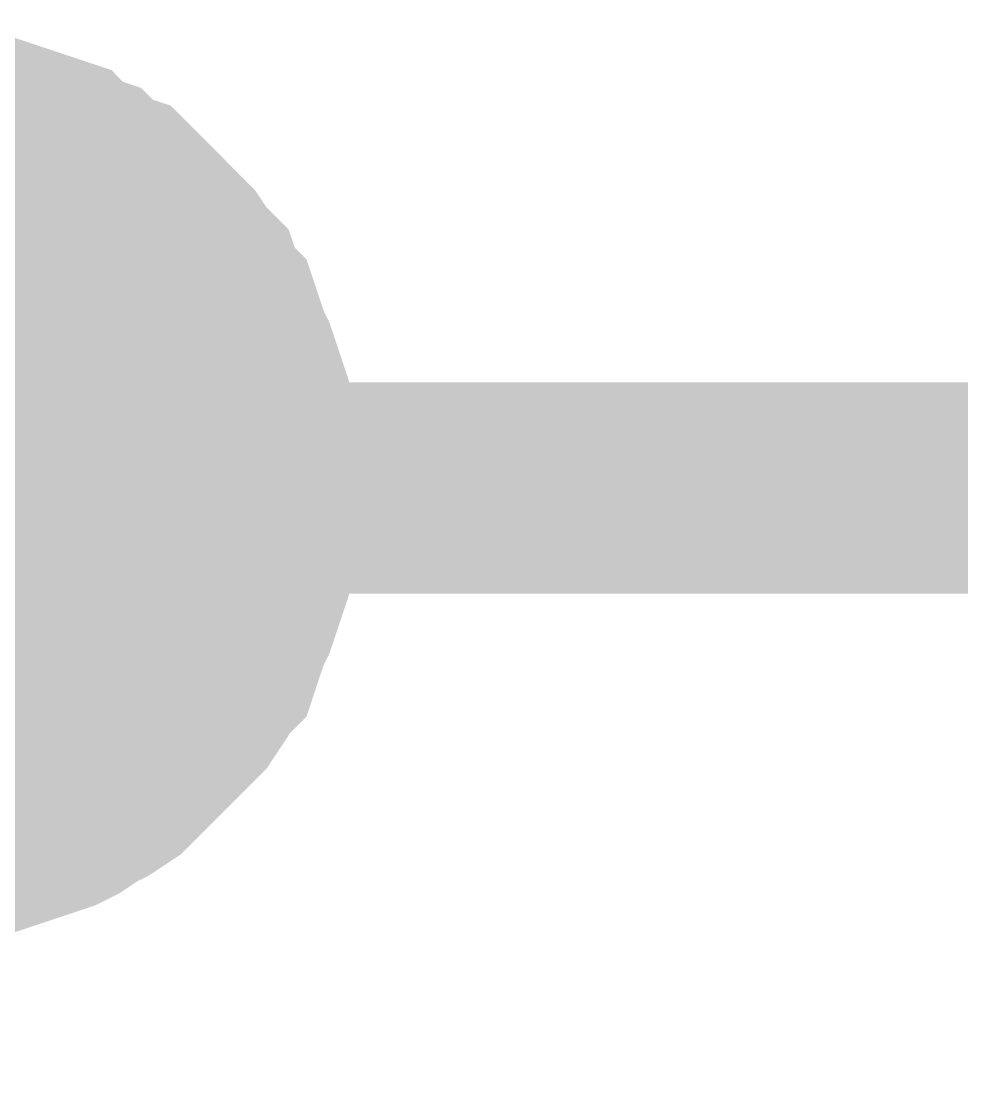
# Model space of a CAD drawing. Header units: inches. Extents: x 0 to 431, y 0 to 297.
# Drawn here: x 40.28 to 41.615, y 163.494 to 165.002 of the extents above; entities that cross this region are included whole.
import ezdxf

# ---------------------------------------------------------------- set-up
doc = ezdxf.new("R2010")
doc.units = ezdxf.units.IN
doc.layers.add('Sheet', color=255, linetype='Continuous')

msp = doc.modelspace()

# ---------------------------------------------------------------- linework, layer by layer
at = {"layer": 'Sheet'}
for points in [[(40.1251, 164.8519, 0.2997, 0.2997, 0), (40.1503, 164.8519, 0.2997, 0.2997, 0), (40.1755, 164.8435, 0.2997, 0.2997, 0), (40.2007, 164.8435, 0.2997, 0.2997, 0), (40.2259, 164.8351, 0.2997, 0.2997, 0), (40.2511, 164.8267, 0.2997, 0.2997, 0), (40.2763, 164.8183, 0.2997, 0.2997, 0), (40.3015, 164.8099, 0.2997, 0.2997, 0), (40.3267, 164.8015, 0.2997, 0.2997, 0), (40.3435, 164.7847, 0.2997, 0.2997, 0), (40.3687, 164.7763, 0.2997, 0.2997, 0), (40.3855, 164.7595, 0.2997, 0.2997, 0), (40.4108, 164.7511, 0.2997, 0.2997, 0), (40.4276, 164.7343, 0.2997, 0.2997, 0), (40.4444, 164.7175, 0.2997, 0.2997, 0), (40.4612, 164.7007, 0.2997, 0.2997, 0), (40.478, 164.6839, 0.2997, 0.2997, 0), (40.4948, 164.6671, 0.2997, 0.2997, 0), (40.5116, 164.6419, 0.2997, 0.2997, 0), (40.5284, 164.6251, 0.2997, 0.2997, 0), (40.5368, 164.5999, 0.2997, 0.2997, 0), (40.5536, 164.5831, 0.2997, 0.2997, 0), (40.562, 164.5579, 0.2997, 0.2997, 0), (40.5704, 164.5327, 0.2997, 0.2997, 0), (40.5788, 164.5159, 0.2997, 0.2997, 0), (40.5872, 164.4906, 0.2997, 0.2997, 0), (40.5956, 164.4654, 0.2997, 0.2997, 0), (40.604, 164.4402, 0.2997, 0.2997, 0), (40.604, 164.415, 0.2997, 0.2997, 0), (40.6124, 164.3898, 0.2997, 0.2997, 0), (40.6124, 164.3646, 0.2997, 0.2997, 0), (40.6124, 164.3394, 0.2997, 0.2997, 0)], [(40.1251, 164.8519, 0.2997, 0.2997, 0), (40.1503, 164.8519, 0.2997, 0.2997, 0), (40.1755, 164.8435, 0.2997, 0.2997, 0), (40.2007, 164.8435, 0.2997, 0.2997, 0), (40.2259, 164.8351, 0.2997, 0.2997, 0), (40.2511, 164.8267, 0.2997, 0.2997, 0), (40.2763, 164.8183, 0.2997, 0.2997, 0), (40.3015, 164.8099, 0.2997, 0.2997, 0), (40.3267, 164.8015, 0.2997, 0.2997, 0), (40.3435, 164.7847, 0.2997, 0.2997, 0), (40.3687, 164.7763, 0.2997, 0.2997, 0), (40.3855, 164.7595, 0.2997, 0.2997, 0), (40.4108, 164.7511, 0.2997, 0.2997, 0), (40.4276, 164.7343, 0.2997, 0.2997, 0), (40.4444, 164.7175, 0.2997, 0.2997, 0), (40.4612, 164.7007, 0.2997, 0.2997, 0), (40.478, 164.6839, 0.2997, 0.2997, 0), (40.4948, 164.6671, 0.2997, 0.2997, 0), (40.5116, 164.6419, 0.2997, 0.2997, 0), (40.5284, 164.6251, 0.2997, 0.2997, 0), (40.5368, 164.5999, 0.2997, 0.2997, 0), (40.5536, 164.5831, 0.2997, 0.2997, 0), (40.562, 164.5579, 0.2997, 0.2997, 0), (40.5704, 164.5327, 0.2997, 0.2997, 0), (40.5788, 164.5159, 0.2997, 0.2997, 0), (40.5872, 164.4906, 0.2997, 0.2997, 0), (40.5956, 164.4654, 0.2997, 0.2997, 0), (40.604, 164.4402, 0.2997, 0.2997, 0), (40.604, 164.415, 0.2997, 0.2997, 0), (40.6124, 164.3898, 0.2997, 0.2997, 0), (40.6124, 164.3646, 0.2997, 0.2997, 0), (40.6124, 164.3394, 0.2997, 0.2997, 0)], [(40.1251, 164.8519, 0.2997, 0.2997, 0), (40.1503, 164.8519, 0.2997, 0.2997, 0), (40.1755, 164.8435, 0.2997, 0.2997, 0), (40.2007, 164.8435, 0.2997, 0.2997, 0), (40.2259, 164.8351, 0.2997, 0.2997, 0), (40.2511, 164.8267, 0.2997, 0.2997, 0), (40.2763, 164.8183, 0.2997, 0.2997, 0), (40.3015, 164.8099, 0.2997, 0.2997, 0), (40.3267, 164.8015, 0.2997, 0.2997, 0), (40.3435, 164.7847, 0.2997, 0.2997, 0), (40.3687, 164.7763, 0.2997, 0.2997, 0), (40.3855, 164.7595, 0.2997, 0.2997, 0), (40.4108, 164.7511, 0.2997, 0.2997, 0), (40.4276, 164.7343, 0.2997, 0.2997, 0), (40.4444, 164.7175, 0.2997, 0.2997, 0), (40.4612, 164.7007, 0.2997, 0.2997, 0), (40.478, 164.6839, 0.2997, 0.2997, 0), (40.4948, 164.6671, 0.2997, 0.2997, 0), (40.5116, 164.6419, 0.2997, 0.2997, 0), (40.5284, 164.6251, 0.2997, 0.2997, 0), (40.5368, 164.5999, 0.2997, 0.2997, 0), (40.5536, 164.5831, 0.2997, 0.2997, 0), (40.562, 164.5579, 0.2997, 0.2997, 0), (40.5704, 164.5327, 0.2997, 0.2997, 0), (40.5788, 164.5159, 0.2997, 0.2997, 0), (40.5872, 164.4906, 0.2997, 0.2997, 0), (40.5956, 164.4654, 0.2997, 0.2997, 0), (40.604, 164.4402, 0.2997, 0.2997, 0), (40.604, 164.415, 0.2997, 0.2997, 0), (40.6124, 164.3898, 0.2997, 0.2997, 0), (40.6124, 164.3646, 0.2997, 0.2997, 0), (40.6124, 164.3394, 0.2997, 0.2997, 0)], [(40.1251, 164.8519, 0.2997, 0.2997, 0), (40.1503, 164.8519, 0.2997, 0.2997, 0), (40.1755, 164.8435, 0.2997, 0.2997, 0), (40.2007, 164.8435, 0.2997, 0.2997, 0), (40.2259, 164.8351, 0.2997, 0.2997, 0), (40.2511, 164.8267, 0.2997, 0.2997, 0), (40.2763, 164.8183, 0.2997, 0.2997, 0), (40.3015, 164.8099, 0.2997, 0.2997, 0), (40.3267, 164.8015, 0.2997, 0.2997, 0), (40.3435, 164.7847, 0.2997, 0.2997, 0), (40.3687, 164.7763, 0.2997, 0.2997, 0), (40.3855, 164.7595, 0.2997, 0.2997, 0), (40.4108, 164.7511, 0.2997, 0.2997, 0), (40.4276, 164.7343, 0.2997, 0.2997, 0), (40.4444, 164.7175, 0.2997, 0.2997, 0), (40.4612, 164.7007, 0.2997, 0.2997, 0), (40.478, 164.6839, 0.2997, 0.2997, 0), (40.4948, 164.6671, 0.2997, 0.2997, 0), (40.5116, 164.6419, 0.2997, 0.2997, 0), (40.5284, 164.6251, 0.2997, 0.2997, 0), (40.5368, 164.5999, 0.2997, 0.2997, 0), (40.5536, 164.5831, 0.2997, 0.2997, 0), (40.562, 164.5579, 0.2997, 0.2997, 0), (40.5704, 164.5327, 0.2997, 0.2997, 0), (40.5788, 164.5159, 0.2997, 0.2997, 0), (40.5872, 164.4906, 0.2997, 0.2997, 0), (40.5956, 164.4654, 0.2997, 0.2997, 0), (40.604, 164.4402, 0.2997, 0.2997, 0), (40.604, 164.415, 0.2997, 0.2997, 0), (40.6124, 164.3898, 0.2997, 0.2997, 0), (40.6124, 164.3646, 0.2997, 0.2997, 0), (40.6124, 164.3394, 0.2997, 0.2997, 0)], [(40.2259, 164.8351, 0.0991, 0.0991, 0), (40.2511, 164.8267, 0.0991, 0.0991, 0), (40.2763, 164.8183, 0.0991, 0.0991, 0), (40.3015, 164.8099, 0.0991, 0.0991, 0), (40.3267, 164.8015, 0.0991, 0.0991, 0), (40.3435, 164.7847, 0.0991, 0.0991, 0), (40.3687, 164.7763, 0.0991, 0.0991, 0), (40.3855, 164.7595, 0.0991, 0.0991, 0), (40.4108, 164.7511, 0.0991, 0.0991, 0), (40.4276, 164.7343, 0.0991, 0.0991, 0), (40.4444, 164.7175, 0.0991, 0.0991, 0), (40.4612, 164.7007, 0.0991, 0.0991, 0), (40.478, 164.6839, 0.0991, 0.0991, 0), (40.4948, 164.6671, 0.0991, 0.0991, 0), (40.5116, 164.6419, 0.0991, 0.0991, 0), (40.5284, 164.6251, 0.0991, 0.0991, 0), (40.5368, 164.5999, 0.0991, 0.0991, 0), (40.5536, 164.5831, 0.0991, 0.0991, 0), (40.562, 164.5579, 0.0991, 0.0991, 0), (40.5704, 164.5327, 0.0991, 0.0991, 0), (40.5788, 164.5159, 0.0991, 0.0991, 0), (40.5872, 164.4906, 0.0991, 0.0991, 0), (40.5956, 164.4654, 0.0991, 0.0991, 0), (40.604, 164.4402, 0.0991, 0.0991, 0), (40.604, 164.415, 0.0991, 0.0991, 0), (40.6124, 164.3898, 0.0991, 0.0991, 0), (40.6124, 164.3646, 0.0991, 0.0991, 0), (40.6124, 164.3394, 0.0991, 0.0991, 0)], [(40.2259, 164.8351, 0.0991, 0.0991, 0), (40.2511, 164.8267, 0.0991, 0.0991, 0), (40.2763, 164.8183, 0.0991, 0.0991, 0), (40.3015, 164.8099, 0.0991, 0.0991, 0), (40.3267, 164.8015, 0.0991, 0.0991, 0), (40.3435, 164.7847, 0.0991, 0.0991, 0), (40.3687, 164.7763, 0.0991, 0.0991, 0), (40.3855, 164.7595, 0.0991, 0.0991, 0), (40.4108, 164.7511, 0.0991, 0.0991, 0), (40.4276, 164.7343, 0.0991, 0.0991, 0), (40.4444, 164.7175, 0.0991, 0.0991, 0), (40.4612, 164.7007, 0.0991, 0.0991, 0), (40.478, 164.6839, 0.0991, 0.0991, 0), (40.4948, 164.6671, 0.0991, 0.0991, 0), (40.5116, 164.6419, 0.0991, 0.0991, 0), (40.5284, 164.6251, 0.0991, 0.0991, 0), (40.5368, 164.5999, 0.0991, 0.0991, 0), (40.5536, 164.5831, 0.0991, 0.0991, 0), (40.562, 164.5579, 0.0991, 0.0991, 0), (40.5704, 164.5327, 0.0991, 0.0991, 0), (40.5788, 164.5159, 0.0991, 0.0991, 0), (40.5872, 164.4906, 0.0991, 0.0991, 0), (40.5956, 164.4654, 0.0991, 0.0991, 0), (40.604, 164.4402, 0.0991, 0.0991, 0), (40.604, 164.415, 0.0991, 0.0991, 0), (40.6124, 164.3898, 0.0991, 0.0991, 0), (40.6124, 164.3646, 0.0991, 0.0991, 0), (40.6124, 164.3394, 0.0991, 0.0991, 0)], [(40.2259, 164.8351, 0.0991, 0.0991, 0), (40.2511, 164.8267, 0.0991, 0.0991, 0), (40.2763, 164.8183, 0.0991, 0.0991, 0), (40.3015, 164.8099, 0.0991, 0.0991, 0), (40.3267, 164.8015, 0.0991, 0.0991, 0), (40.3435, 164.7847, 0.0991, 0.0991, 0), (40.3687, 164.7763, 0.0991, 0.0991, 0), (40.3855, 164.7595, 0.0991, 0.0991, 0), (40.4108, 164.7511, 0.0991, 0.0991, 0), (40.4276, 164.7343, 0.0991, 0.0991, 0), (40.4444, 164.7175, 0.0991, 0.0991, 0), (40.4612, 164.7007, 0.0991, 0.0991, 0), (40.478, 164.6839, 0.0991, 0.0991, 0), (40.4948, 164.6671, 0.0991, 0.0991, 0), (40.5116, 164.6419, 0.0991, 0.0991, 0), (40.5284, 164.6251, 0.0991, 0.0991, 0), (40.5368, 164.5999, 0.0991, 0.0991, 0), (40.5536, 164.5831, 0.0991, 0.0991, 0), (40.562, 164.5579, 0.0991, 0.0991, 0), (40.5704, 164.5327, 0.0991, 0.0991, 0), (40.5788, 164.5159, 0.0991, 0.0991, 0), (40.5872, 164.4906, 0.0991, 0.0991, 0), (40.5956, 164.4654, 0.0991, 0.0991, 0), (40.604, 164.4402, 0.0991, 0.0991, 0), (40.604, 164.415, 0.0991, 0.0991, 0), (40.6124, 164.3898, 0.0991, 0.0991, 0), (40.6124, 164.3646, 0.0991, 0.0991, 0), (40.6124, 164.3394, 0.0991, 0.0991, 0)], [(40.2259, 164.8351, 0.0991, 0.0991, 0), (40.2511, 164.8267, 0.0991, 0.0991, 0), (40.2763, 164.8183, 0.0991, 0.0991, 0), (40.3015, 164.8099, 0.0991, 0.0991, 0), (40.3267, 164.8015, 0.0991, 0.0991, 0), (40.3435, 164.7847, 0.0991, 0.0991, 0), (40.3687, 164.7763, 0.0991, 0.0991, 0), (40.3855, 164.7595, 0.0991, 0.0991, 0), (40.4108, 164.7511, 0.0991, 0.0991, 0), (40.4276, 164.7343, 0.0991, 0.0991, 0), (40.4444, 164.7175, 0.0991, 0.0991, 0), (40.4612, 164.7007, 0.0991, 0.0991, 0), (40.478, 164.6839, 0.0991, 0.0991, 0), (40.4948, 164.6671, 0.0991, 0.0991, 0), (40.5116, 164.6419, 0.0991, 0.0991, 0), (40.5284, 164.6251, 0.0991, 0.0991, 0), (40.5368, 164.5999, 0.0991, 0.0991, 0), (40.5536, 164.5831, 0.0991, 0.0991, 0), (40.562, 164.5579, 0.0991, 0.0991, 0), (40.5704, 164.5327, 0.0991, 0.0991, 0), (40.5788, 164.5159, 0.0991, 0.0991, 0), (40.5872, 164.4906, 0.0991, 0.0991, 0), (40.5956, 164.4654, 0.0991, 0.0991, 0), (40.604, 164.4402, 0.0991, 0.0991, 0), (40.604, 164.415, 0.0991, 0.0991, 0), (40.6124, 164.3898, 0.0991, 0.0991, 0), (40.6124, 164.3646, 0.0991, 0.0991, 0), (40.6124, 164.3394, 0.0991, 0.0991, 0)], [(73.2098, 138.9155, 0.2997, 0.2997, 0), (62.9601, 138.9155, 0.2997, 0.2997, 0), (62.9601, 163.9949, 0.2997, 0.2997, 0), (62.9601, 164.3394, 0.2997, 0.2997, 0), (45.0063, 164.3394, 0.2997, 0.2997, 0), (40.0999, 164.3394, 0.2997, 0.2997, 0), (40.0999, 154.9966, 0.2997, 0.2997, 0), (36.0084, 154.9966, 0.2997, 0.2997, 0)], [(40.6124, 164.3394, 0.2997, 0.2997, 0), (40.6124, 164.3142, 0.2997, 0.2997, 0), (40.6124, 164.289, 0.2997, 0.2997, 0), (40.604, 164.2638, 0.2997, 0.2997, 0), (40.604, 164.2386, 0.2997, 0.2997, 0), (40.5956, 164.2134, 0.2997, 0.2997, 0), (40.5872, 164.1882, 0.2997, 0.2997, 0), (40.5788, 164.163, 0.2997, 0.2997, 0), (40.5704, 164.1462, 0.2997, 0.2997, 0), (40.562, 164.121, 0.2997, 0.2997, 0), (40.5536, 164.0958, 0.2997, 0.2997, 0), (40.5368, 164.079, 0.2997, 0.2997, 0), (40.5284, 164.0622, 0.2997, 0.2997, 0), (40.5116, 164.0369, 0.2997, 0.2997, 0), (40.4948, 164.0201, 0.2997, 0.2997, 0), (40.478, 164.0033, 0.2997, 0.2997, 0), (40.4612, 163.9865, 0.2997, 0.2997, 0), (40.4444, 163.9697, 0.2997, 0.2997, 0), (40.4276, 163.9529, 0.2997, 0.2997, 0), (40.4108, 163.9361, 0.2997, 0.2997, 0), (40.3855, 163.9193, 0.2997, 0.2997, 0), (40.3687, 163.9109, 0.2997, 0.2997, 0), (40.3435, 163.8941, 0.2997, 0.2997, 0), (40.3267, 163.8857, 0.2997, 0.2997, 0), (40.3015, 163.8773, 0.2997, 0.2997, 0), (40.2763, 163.8689, 0.2997, 0.2997, 0), (40.2511, 163.8605, 0.2997, 0.2997, 0), (40.2259, 163.8521, 0.2997, 0.2997, 0), (40.2007, 163.8437, 0.2997, 0.2997, 0), (40.1755, 163.8437, 0.2997, 0.2997, 0), (40.1503, 163.8353, 0.2997, 0.2997, 0), (40.1251, 163.8353, 0.2997, 0.2997, 0)], [(40.6124, 164.3394, 0.2997, 0.2997, 0), (40.6124, 164.3142, 0.2997, 0.2997, 0), (40.6124, 164.289, 0.2997, 0.2997, 0), (40.604, 164.2638, 0.2997, 0.2997, 0), (40.604, 164.2386, 0.2997, 0.2997, 0), (40.5956, 164.2134, 0.2997, 0.2997, 0), (40.5872, 164.1882, 0.2997, 0.2997, 0), (40.5788, 164.163, 0.2997, 0.2997, 0), (40.5704, 164.1462, 0.2997, 0.2997, 0), (40.562, 164.121, 0.2997, 0.2997, 0), (40.5536, 164.0958, 0.2997, 0.2997, 0), (40.5368, 164.079, 0.2997, 0.2997, 0), (40.5284, 164.0622, 0.2997, 0.2997, 0), (40.5116, 164.0369, 0.2997, 0.2997, 0), (40.4948, 164.0201, 0.2997, 0.2997, 0), (40.478, 164.0033, 0.2997, 0.2997, 0), (40.4612, 163.9865, 0.2997, 0.2997, 0), (40.4444, 163.9697, 0.2997, 0.2997, 0), (40.4276, 163.9529, 0.2997, 0.2997, 0), (40.4108, 163.9361, 0.2997, 0.2997, 0), (40.3855, 163.9193, 0.2997, 0.2997, 0), (40.3687, 163.9109, 0.2997, 0.2997, 0), (40.3435, 163.8941, 0.2997, 0.2997, 0), (40.3267, 163.8857, 0.2997, 0.2997, 0), (40.3015, 163.8773, 0.2997, 0.2997, 0), (40.2763, 163.8689, 0.2997, 0.2997, 0), (40.2511, 163.8605, 0.2997, 0.2997, 0), (40.2259, 163.8521, 0.2997, 0.2997, 0), (40.2007, 163.8437, 0.2997, 0.2997, 0), (40.1755, 163.8437, 0.2997, 0.2997, 0), (40.1503, 163.8353, 0.2997, 0.2997, 0), (40.1251, 163.8353, 0.2997, 0.2997, 0)], [(40.6124, 164.3394, 0.2997, 0.2997, 0), (40.6124, 164.3142, 0.2997, 0.2997, 0), (40.6124, 164.289, 0.2997, 0.2997, 0), (40.604, 164.2638, 0.2997, 0.2997, 0), (40.604, 164.2386, 0.2997, 0.2997, 0), (40.5956, 164.2134, 0.2997, 0.2997, 0), (40.5872, 164.1882, 0.2997, 0.2997, 0), (40.5788, 164.163, 0.2997, 0.2997, 0), (40.5704, 164.1462, 0.2997, 0.2997, 0), (40.562, 164.121, 0.2997, 0.2997, 0), (40.5536, 164.0958, 0.2997, 0.2997, 0), (40.5368, 164.079, 0.2997, 0.2997, 0), (40.5284, 164.0622, 0.2997, 0.2997, 0), (40.5116, 164.0369, 0.2997, 0.2997, 0), (40.4948, 164.0201, 0.2997, 0.2997, 0), (40.478, 164.0033, 0.2997, 0.2997, 0), (40.4612, 163.9865, 0.2997, 0.2997, 0), (40.4444, 163.9697, 0.2997, 0.2997, 0), (40.4276, 163.9529, 0.2997, 0.2997, 0), (40.4108, 163.9361, 0.2997, 0.2997, 0), (40.3855, 163.9193, 0.2997, 0.2997, 0), (40.3687, 163.9109, 0.2997, 0.2997, 0), (40.3435, 163.8941, 0.2997, 0.2997, 0), (40.3267, 163.8857, 0.2997, 0.2997, 0), (40.3015, 163.8773, 0.2997, 0.2997, 0), (40.2763, 163.8689, 0.2997, 0.2997, 0), (40.2511, 163.8605, 0.2997, 0.2997, 0), (40.2259, 163.8521, 0.2997, 0.2997, 0), (40.2007, 163.8437, 0.2997, 0.2997, 0), (40.1755, 163.8437, 0.2997, 0.2997, 0), (40.1503, 163.8353, 0.2997, 0.2997, 0), (40.1251, 163.8353, 0.2997, 0.2997, 0)], [(40.6124, 164.3394, 0.2997, 0.2997, 0), (40.6124, 164.3142, 0.2997, 0.2997, 0), (40.6124, 164.289, 0.2997, 0.2997, 0), (40.604, 164.2638, 0.2997, 0.2997, 0), (40.604, 164.2386, 0.2997, 0.2997, 0), (40.5956, 164.2134, 0.2997, 0.2997, 0), (40.5872, 164.1882, 0.2997, 0.2997, 0), (40.5788, 164.163, 0.2997, 0.2997, 0), (40.5704, 164.1462, 0.2997, 0.2997, 0), (40.562, 164.121, 0.2997, 0.2997, 0), (40.5536, 164.0958, 0.2997, 0.2997, 0), (40.5368, 164.079, 0.2997, 0.2997, 0), (40.5284, 164.0622, 0.2997, 0.2997, 0), (40.5116, 164.0369, 0.2997, 0.2997, 0), (40.4948, 164.0201, 0.2997, 0.2997, 0), (40.478, 164.0033, 0.2997, 0.2997, 0), (40.4612, 163.9865, 0.2997, 0.2997, 0), (40.4444, 163.9697, 0.2997, 0.2997, 0), (40.4276, 163.9529, 0.2997, 0.2997, 0), (40.4108, 163.9361, 0.2997, 0.2997, 0), (40.3855, 163.9193, 0.2997, 0.2997, 0), (40.3687, 163.9109, 0.2997, 0.2997, 0), (40.3435, 163.8941, 0.2997, 0.2997, 0), (40.3267, 163.8857, 0.2997, 0.2997, 0), (40.3015, 163.8773, 0.2997, 0.2997, 0), (40.2763, 163.8689, 0.2997, 0.2997, 0), (40.2511, 163.8605, 0.2997, 0.2997, 0), (40.2259, 163.8521, 0.2997, 0.2997, 0), (40.2007, 163.8437, 0.2997, 0.2997, 0), (40.1755, 163.8437, 0.2997, 0.2997, 0), (40.1503, 163.8353, 0.2997, 0.2997, 0), (40.1251, 163.8353, 0.2997, 0.2997, 0)], [(40.6124, 164.3394, 0.2997, 0.2997, 0), (40.6124, 164.3394, 0.2997, 0.2997, 0), (40.6124, 164.3394, 0.2997, 0.2997, 0), (40.6124, 164.3394, 0.2997, 0.2997, 0), (40.6124, 164.3394, 0.2997, 0.2997, 0), (40.6124, 164.3394, 0.2997, 0.2997, 0), (40.6124, 164.3394, 0.2997, 0.2997, 0), (40.6124, 164.3394, 0.2997, 0.2997, 0), (40.6124, 164.3394, 0.2997, 0.2997, 0), (40.6124, 164.3394, 0.2997, 0.2997, 0), (40.6124, 164.3394, 0.2997, 0.2997, 0), (40.6124, 164.3394, 0.2997, 0.2997, 0), (40.6124, 164.3394, 0.2997, 0.2997, 0), (40.6124, 164.3394, 0.2997, 0.2997, 0), (40.6124, 164.3394, 0.2997, 0.2997, 0), (40.6124, 164.3394, 0.2997, 0.2997, 0), (40.6124, 164.3394, 0.2997, 0.2997, 0), (40.6124, 164.3394, 0.2997, 0.2997, 0), (40.6124, 164.3394, 0.2997, 0.2997, 0), (40.6124, 164.3394, 0.2997, 0.2997, 0), (40.6124, 164.3394, 0.2997, 0.2997, 0), (40.6124, 164.3394, 0.2997, 0.2997, 0), (40.6124, 164.3394, 0.2997, 0.2997, 0), (40.6124, 164.3394, 0.2997, 0.2997, 0), (40.6124, 164.3394, 0.2997, 0.2997, 0), (40.6124, 164.3394, 0.2997, 0.2997, 0), (40.6124, 164.3394, 0.2997, 0.2997, 0), (40.6124, 164.3394, 0.2997, 0.2997, 0), (40.6124, 164.3394, 0.2997, 0.2997, 0), (40.6124, 164.3394, 0.2997, 0.2997, 0), (40.6124, 164.3394, 0.2997, 0.2997, 0), (40.6124, 164.3394, 0.2997, 0.2997, 0), (40.6124, 164.3394, 0.2997, 0.2997, 0)], [(40.6124, 164.3394, 0.2997, 0.2997, 0), (40.6124, 164.3394, 0.2997, 0.2997, 0)], [(40.6124, 164.3394, 0.2997, 0.2997, 0), (40.6124, 164.3394, 0.2997, 0.2997, 0), (40.6124, 164.3394, 0.2997, 0.2997, 0), (40.6124, 164.3394, 0.2997, 0.2997, 0), (40.6124, 164.3394, 0.2997, 0.2997, 0), (40.6124, 164.3394, 0.2997, 0.2997, 0), (40.6124, 164.3394, 0.2997, 0.2997, 0), (40.6124, 164.3394, 0.2997, 0.2997, 0), (40.6124, 164.3394, 0.2997, 0.2997, 0), (40.6124, 164.3394, 0.2997, 0.2997, 0), (40.6124, 164.3394, 0.2997, 0.2997, 0), (40.6124, 164.3394, 0.2997, 0.2997, 0), (40.6124, 164.3394, 0.2997, 0.2997, 0), (40.6124, 164.3394, 0.2997, 0.2997, 0), (40.6124, 164.3394, 0.2997, 0.2997, 0), (40.6124, 164.3394, 0.2997, 0.2997, 0), (40.6124, 164.3394, 0.2997, 0.2997, 0), (40.6124, 164.3394, 0.2997, 0.2997, 0), (40.6124, 164.3394, 0.2997, 0.2997, 0), (40.6124, 164.3394, 0.2997, 0.2997, 0), (40.6124, 164.3394, 0.2997, 0.2997, 0), (40.6124, 164.3394, 0.2997, 0.2997, 0), (40.6124, 164.3394, 0.2997, 0.2997, 0), (40.6124, 164.3394, 0.2997, 0.2997, 0), (40.6124, 164.3394, 0.2997, 0.2997, 0), (40.6124, 164.3394, 0.2997, 0.2997, 0), (40.6124, 164.3394, 0.2997, 0.2997, 0), (40.6124, 164.3394, 0.2997, 0.2997, 0), (40.6124, 164.3394, 0.2997, 0.2997, 0), (40.6124, 164.3394, 0.2997, 0.2997, 0), (40.6124, 164.3394, 0.2997, 0.2997, 0), (40.6124, 164.3394, 0.2997, 0.2997, 0), (40.6124, 164.3394, 0.2997, 0.2997, 0)], [(40.6124, 164.3394, 0.2997, 0.2997, 0), (40.6124, 164.3394, 0.2997, 0.2997, 0)], [(40.6124, 164.3394, 0.2997, 0.2997, 0), (40.6124, 164.3394, 0.2997, 0.2997, 0), (40.6124, 164.3394, 0.2997, 0.2997, 0), (40.6124, 164.3394, 0.2997, 0.2997, 0), (40.6124, 164.3394, 0.2997, 0.2997, 0), (40.6124, 164.3394, 0.2997, 0.2997, 0), (40.6124, 164.3394, 0.2997, 0.2997, 0), (40.6124, 164.3394, 0.2997, 0.2997, 0), (40.6124, 164.3394, 0.2997, 0.2997, 0), (40.6124, 164.3394, 0.2997, 0.2997, 0), (40.6124, 164.3394, 0.2997, 0.2997, 0), (40.6124, 164.3394, 0.2997, 0.2997, 0), (40.6124, 164.3394, 0.2997, 0.2997, 0), (40.6124, 164.3394, 0.2997, 0.2997, 0), (40.6124, 164.3394, 0.2997, 0.2997, 0), (40.6124, 164.3394, 0.2997, 0.2997, 0), (40.6124, 164.3394, 0.2997, 0.2997, 0), (40.6124, 164.3394, 0.2997, 0.2997, 0), (40.6124, 164.3394, 0.2997, 0.2997, 0), (40.6124, 164.3394, 0.2997, 0.2997, 0), (40.6124, 164.3394, 0.2997, 0.2997, 0), (40.6124, 164.3394, 0.2997, 0.2997, 0), (40.6124, 164.3394, 0.2997, 0.2997, 0), (40.6124, 164.3394, 0.2997, 0.2997, 0), (40.6124, 164.3394, 0.2997, 0.2997, 0), (40.6124, 164.3394, 0.2997, 0.2997, 0), (40.6124, 164.3394, 0.2997, 0.2997, 0), (40.6124, 164.3394, 0.2997, 0.2997, 0), (40.6124, 164.3394, 0.2997, 0.2997, 0), (40.6124, 164.3394, 0.2997, 0.2997, 0), (40.6124, 164.3394, 0.2997, 0.2997, 0), (40.6124, 164.3394, 0.2997, 0.2997, 0), (40.6124, 164.3394, 0.2997, 0.2997, 0)], [(40.6124, 164.3394, 0.2997, 0.2997, 0), (40.6124, 164.3394, 0.2997, 0.2997, 0)], [(40.6124, 164.3394, 0.2997, 0.2997, 0), (40.6124, 164.3394, 0.2997, 0.2997, 0), (40.6124, 164.3394, 0.2997, 0.2997, 0), (40.6124, 164.3394, 0.2997, 0.2997, 0), (40.6124, 164.3394, 0.2997, 0.2997, 0), (40.6124, 164.3394, 0.2997, 0.2997, 0), (40.6124, 164.3394, 0.2997, 0.2997, 0), (40.6124, 164.3394, 0.2997, 0.2997, 0), (40.6124, 164.3394, 0.2997, 0.2997, 0), (40.6124, 164.3394, 0.2997, 0.2997, 0), (40.6124, 164.3394, 0.2997, 0.2997, 0), (40.6124, 164.3394, 0.2997, 0.2997, 0), (40.6124, 164.3394, 0.2997, 0.2997, 0), (40.6124, 164.3394, 0.2997, 0.2997, 0), (40.6124, 164.3394, 0.2997, 0.2997, 0), (40.6124, 164.3394, 0.2997, 0.2997, 0), (40.6124, 164.3394, 0.2997, 0.2997, 0), (40.6124, 164.3394, 0.2997, 0.2997, 0), (40.6124, 164.3394, 0.2997, 0.2997, 0), (40.6124, 164.3394, 0.2997, 0.2997, 0), (40.6124, 164.3394, 0.2997, 0.2997, 0), (40.6124, 164.3394, 0.2997, 0.2997, 0), (40.6124, 164.3394, 0.2997, 0.2997, 0), (40.6124, 164.3394, 0.2997, 0.2997, 0), (40.6124, 164.3394, 0.2997, 0.2997, 0), (40.6124, 164.3394, 0.2997, 0.2997, 0), (40.6124, 164.3394, 0.2997, 0.2997, 0), (40.6124, 164.3394, 0.2997, 0.2997, 0), (40.6124, 164.3394, 0.2997, 0.2997, 0), (40.6124, 164.3394, 0.2997, 0.2997, 0), (40.6124, 164.3394, 0.2997, 0.2997, 0), (40.6124, 164.3394, 0.2997, 0.2997, 0), (40.6124, 164.3394, 0.2997, 0.2997, 0)], [(40.6124, 164.3394, 0.2997, 0.2997, 0), (40.6124, 164.3394, 0.2997, 0.2997, 0)], [(40.6124, 164.3394, 0.0991, 0.0991, 0), (40.6124, 164.3142, 0.0991, 0.0991, 0), (40.6124, 164.289, 0.0991, 0.0991, 0), (40.604, 164.2638, 0.0991, 0.0991, 0), (40.604, 164.2386, 0.0991, 0.0991, 0), (40.5956, 164.2134, 0.0991, 0.0991, 0), (40.5872, 164.1882, 0.0991, 0.0991, 0), (40.5788, 164.163, 0.0991, 0.0991, 0), (40.5704, 164.1462, 0.0991, 0.0991, 0), (40.562, 164.121, 0.0991, 0.0991, 0), (40.5536, 164.0958, 0.0991, 0.0991, 0), (40.5368, 164.079, 0.0991, 0.0991, 0), (40.5284, 164.0622, 0.0991, 0.0991, 0), (40.5116, 164.0369, 0.0991, 0.0991, 0), (40.4948, 164.0201, 0.0991, 0.0991, 0), (40.478, 164.0033, 0.0991, 0.0991, 0), (40.4612, 163.9865, 0.0991, 0.0991, 0), (40.4444, 163.9697, 0.0991, 0.0991, 0), (40.4276, 163.9529, 0.0991, 0.0991, 0), (40.4108, 163.9361, 0.0991, 0.0991, 0), (40.3855, 163.9193, 0.0991, 0.0991, 0), (40.3687, 163.9109, 0.0991, 0.0991, 0), (40.3435, 163.8941, 0.0991, 0.0991, 0), (40.3267, 163.8857, 0.0991, 0.0991, 0), (40.3015, 163.8773, 0.0991, 0.0991, 0), (40.2763, 163.8689, 0.0991, 0.0991, 0), (40.2511, 163.8605, 0.0991, 0.0991, 0), (40.2259, 163.8521, 0.0991, 0.0991, 0)], [(40.6124, 164.3394, 0.0991, 0.0991, 0), (40.6124, 164.3142, 0.0991, 0.0991, 0), (40.6124, 164.289, 0.0991, 0.0991, 0), (40.604, 164.2638, 0.0991, 0.0991, 0), (40.604, 164.2386, 0.0991, 0.0991, 0), (40.5956, 164.2134, 0.0991, 0.0991, 0), (40.5872, 164.1882, 0.0991, 0.0991, 0), (40.5788, 164.163, 0.0991, 0.0991, 0), (40.5704, 164.1462, 0.0991, 0.0991, 0), (40.562, 164.121, 0.0991, 0.0991, 0), (40.5536, 164.0958, 0.0991, 0.0991, 0), (40.5368, 164.079, 0.0991, 0.0991, 0), (40.5284, 164.0622, 0.0991, 0.0991, 0), (40.5116, 164.0369, 0.0991, 0.0991, 0), (40.4948, 164.0201, 0.0991, 0.0991, 0), (40.478, 164.0033, 0.0991, 0.0991, 0), (40.4612, 163.9865, 0.0991, 0.0991, 0), (40.4444, 163.9697, 0.0991, 0.0991, 0), (40.4276, 163.9529, 0.0991, 0.0991, 0), (40.4108, 163.9361, 0.0991, 0.0991, 0), (40.3855, 163.9193, 0.0991, 0.0991, 0), (40.3687, 163.9109, 0.0991, 0.0991, 0), (40.3435, 163.8941, 0.0991, 0.0991, 0), (40.3267, 163.8857, 0.0991, 0.0991, 0), (40.3015, 163.8773, 0.0991, 0.0991, 0), (40.2763, 163.8689, 0.0991, 0.0991, 0), (40.2511, 163.8605, 0.0991, 0.0991, 0), (40.2259, 163.8521, 0.0991, 0.0991, 0)], [(40.6124, 164.3394, 0.0991, 0.0991, 0), (40.6124, 164.3142, 0.0991, 0.0991, 0), (40.6124, 164.289, 0.0991, 0.0991, 0), (40.604, 164.2638, 0.0991, 0.0991, 0), (40.604, 164.2386, 0.0991, 0.0991, 0), (40.5956, 164.2134, 0.0991, 0.0991, 0), (40.5872, 164.1882, 0.0991, 0.0991, 0), (40.5788, 164.163, 0.0991, 0.0991, 0), (40.5704, 164.1462, 0.0991, 0.0991, 0), (40.562, 164.121, 0.0991, 0.0991, 0), (40.5536, 164.0958, 0.0991, 0.0991, 0), (40.5368, 164.079, 0.0991, 0.0991, 0), (40.5284, 164.0622, 0.0991, 0.0991, 0), (40.5116, 164.0369, 0.0991, 0.0991, 0), (40.4948, 164.0201, 0.0991, 0.0991, 0), (40.478, 164.0033, 0.0991, 0.0991, 0), (40.4612, 163.9865, 0.0991, 0.0991, 0), (40.4444, 163.9697, 0.0991, 0.0991, 0), (40.4276, 163.9529, 0.0991, 0.0991, 0), (40.4108, 163.9361, 0.0991, 0.0991, 0), (40.3855, 163.9193, 0.0991, 0.0991, 0), (40.3687, 163.9109, 0.0991, 0.0991, 0), (40.3435, 163.8941, 0.0991, 0.0991, 0), (40.3267, 163.8857, 0.0991, 0.0991, 0), (40.3015, 163.8773, 0.0991, 0.0991, 0), (40.2763, 163.8689, 0.0991, 0.0991, 0), (40.2511, 163.8605, 0.0991, 0.0991, 0), (40.2259, 163.8521, 0.0991, 0.0991, 0)], [(40.6124, 164.3394, 0.0991, 0.0991, 0), (40.6124, 164.3142, 0.0991, 0.0991, 0), (40.6124, 164.289, 0.0991, 0.0991, 0), (40.604, 164.2638, 0.0991, 0.0991, 0), (40.604, 164.2386, 0.0991, 0.0991, 0), (40.5956, 164.2134, 0.0991, 0.0991, 0), (40.5872, 164.1882, 0.0991, 0.0991, 0), (40.5788, 164.163, 0.0991, 0.0991, 0), (40.5704, 164.1462, 0.0991, 0.0991, 0), (40.562, 164.121, 0.0991, 0.0991, 0), (40.5536, 164.0958, 0.0991, 0.0991, 0), (40.5368, 164.079, 0.0991, 0.0991, 0), (40.5284, 164.0622, 0.0991, 0.0991, 0), (40.5116, 164.0369, 0.0991, 0.0991, 0), (40.4948, 164.0201, 0.0991, 0.0991, 0), (40.478, 164.0033, 0.0991, 0.0991, 0), (40.4612, 163.9865, 0.0991, 0.0991, 0), (40.4444, 163.9697, 0.0991, 0.0991, 0), (40.4276, 163.9529, 0.0991, 0.0991, 0), (40.4108, 163.9361, 0.0991, 0.0991, 0), (40.3855, 163.9193, 0.0991, 0.0991, 0), (40.3687, 163.9109, 0.0991, 0.0991, 0), (40.3435, 163.8941, 0.0991, 0.0991, 0), (40.3267, 163.8857, 0.0991, 0.0991, 0), (40.3015, 163.8773, 0.0991, 0.0991, 0), (40.2763, 163.8689, 0.0991, 0.0991, 0), (40.2511, 163.8605, 0.0991, 0.0991, 0), (40.2259, 163.8521, 0.0991, 0.0991, 0)], [(40.6124, 164.3394, 0.0991, 0.0991, 0), (40.6124, 164.3394, 0.0991, 0.0991, 0), (40.6124, 164.3394, 0.0991, 0.0991, 0), (40.6124, 164.3394, 0.0991, 0.0991, 0), (40.6124, 164.3394, 0.0991, 0.0991, 0), (40.6124, 164.3394, 0.0991, 0.0991, 0), (40.6124, 164.3394, 0.0991, 0.0991, 0), (40.6124, 164.3394, 0.0991, 0.0991, 0), (40.6124, 164.3394, 0.0991, 0.0991, 0), (40.6124, 164.3394, 0.0991, 0.0991, 0), (40.6124, 164.3394, 0.0991, 0.0991, 0), (40.6124, 164.3394, 0.0991, 0.0991, 0), (40.6124, 164.3394, 0.0991, 0.0991, 0), (40.6124, 164.3394, 0.0991, 0.0991, 0), (40.6124, 164.3394, 0.0991, 0.0991, 0), (40.6124, 164.3394, 0.0991, 0.0991, 0), (40.6124, 164.3394, 0.0991, 0.0991, 0), (40.6124, 164.3394, 0.0991, 0.0991, 0), (40.6124, 164.3394, 0.0991, 0.0991, 0), (40.6124, 164.3394, 0.0991, 0.0991, 0), (40.6124, 164.3394, 0.0991, 0.0991, 0), (40.6124, 164.3394, 0.0991, 0.0991, 0), (40.6124, 164.3394, 0.0991, 0.0991, 0), (40.6124, 164.3394, 0.0991, 0.0991, 0), (40.6124, 164.3394, 0.0991, 0.0991, 0), (40.6124, 164.3394, 0.0991, 0.0991, 0), (40.6124, 164.3394, 0.0991, 0.0991, 0), (40.6124, 164.3394, 0.0991, 0.0991, 0), (40.6124, 164.3394, 0.0991, 0.0991, 0), (40.6124, 164.3394, 0.0991, 0.0991, 0), (40.6124, 164.3394, 0.0991, 0.0991, 0), (40.6124, 164.3394, 0.0991, 0.0991, 0), (40.6124, 164.3394, 0.0991, 0.0991, 0)], [(40.6124, 164.3394, 0.0991, 0.0991, 0), (40.6124, 164.3394, 0.0991, 0.0991, 0)], [(40.6124, 164.3394, 0.0991, 0.0991, 0), (40.6124, 164.3394, 0.0991, 0.0991, 0), (40.6124, 164.3394, 0.0991, 0.0991, 0), (40.6124, 164.3394, 0.0991, 0.0991, 0), (40.6124, 164.3394, 0.0991, 0.0991, 0), (40.6124, 164.3394, 0.0991, 0.0991, 0), (40.6124, 164.3394, 0.0991, 0.0991, 0), (40.6124, 164.3394, 0.0991, 0.0991, 0), (40.6124, 164.3394, 0.0991, 0.0991, 0), (40.6124, 164.3394, 0.0991, 0.0991, 0), (40.6124, 164.3394, 0.0991, 0.0991, 0), (40.6124, 164.3394, 0.0991, 0.0991, 0), (40.6124, 164.3394, 0.0991, 0.0991, 0), (40.6124, 164.3394, 0.0991, 0.0991, 0), (40.6124, 164.3394, 0.0991, 0.0991, 0), (40.6124, 164.3394, 0.0991, 0.0991, 0), (40.6124, 164.3394, 0.0991, 0.0991, 0), (40.6124, 164.3394, 0.0991, 0.0991, 0), (40.6124, 164.3394, 0.0991, 0.0991, 0), (40.6124, 164.3394, 0.0991, 0.0991, 0), (40.6124, 164.3394, 0.0991, 0.0991, 0), (40.6124, 164.3394, 0.0991, 0.0991, 0), (40.6124, 164.3394, 0.0991, 0.0991, 0), (40.6124, 164.3394, 0.0991, 0.0991, 0), (40.6124, 164.3394, 0.0991, 0.0991, 0), (40.6124, 164.3394, 0.0991, 0.0991, 0), (40.6124, 164.3394, 0.0991, 0.0991, 0), (40.6124, 164.3394, 0.0991, 0.0991, 0), (40.6124, 164.3394, 0.0991, 0.0991, 0), (40.6124, 164.3394, 0.0991, 0.0991, 0), (40.6124, 164.3394, 0.0991, 0.0991, 0), (40.6124, 164.3394, 0.0991, 0.0991, 0), (40.6124, 164.3394, 0.0991, 0.0991, 0)], [(40.6124, 164.3394, 0.0991, 0.0991, 0), (40.6124, 164.3394, 0.0991, 0.0991, 0)], [(40.6124, 164.3394, 0.0991, 0.0991, 0), (40.6124, 164.3394, 0.0991, 0.0991, 0), (40.6124, 164.3394, 0.0991, 0.0991, 0), (40.6124, 164.3394, 0.0991, 0.0991, 0), (40.6124, 164.3394, 0.0991, 0.0991, 0), (40.6124, 164.3394, 0.0991, 0.0991, 0), (40.6124, 164.3394, 0.0991, 0.0991, 0), (40.6124, 164.3394, 0.0991, 0.0991, 0), (40.6124, 164.3394, 0.0991, 0.0991, 0), (40.6124, 164.3394, 0.0991, 0.0991, 0), (40.6124, 164.3394, 0.0991, 0.0991, 0), (40.6124, 164.3394, 0.0991, 0.0991, 0), (40.6124, 164.3394, 0.0991, 0.0991, 0), (40.6124, 164.3394, 0.0991, 0.0991, 0), (40.6124, 164.3394, 0.0991, 0.0991, 0), (40.6124, 164.3394, 0.0991, 0.0991, 0), (40.6124, 164.3394, 0.0991, 0.0991, 0), (40.6124, 164.3394, 0.0991, 0.0991, 0), (40.6124, 164.3394, 0.0991, 0.0991, 0), (40.6124, 164.3394, 0.0991, 0.0991, 0), (40.6124, 164.3394, 0.0991, 0.0991, 0), (40.6124, 164.3394, 0.0991, 0.0991, 0), (40.6124, 164.3394, 0.0991, 0.0991, 0), (40.6124, 164.3394, 0.0991, 0.0991, 0), (40.6124, 164.3394, 0.0991, 0.0991, 0), (40.6124, 164.3394, 0.0991, 0.0991, 0), (40.6124, 164.3394, 0.0991, 0.0991, 0), (40.6124, 164.3394, 0.0991, 0.0991, 0), (40.6124, 164.3394, 0.0991, 0.0991, 0), (40.6124, 164.3394, 0.0991, 0.0991, 0), (40.6124, 164.3394, 0.0991, 0.0991, 0), (40.6124, 164.3394, 0.0991, 0.0991, 0), (40.6124, 164.3394, 0.0991, 0.0991, 0)], [(40.6124, 164.3394, 0.0991, 0.0991, 0), (40.6124, 164.3394, 0.0991, 0.0991, 0)], [(40.6124, 164.3394, 0.0991, 0.0991, 0), (40.6124, 164.3394, 0.0991, 0.0991, 0), (40.6124, 164.3394, 0.0991, 0.0991, 0), (40.6124, 164.3394, 0.0991, 0.0991, 0), (40.6124, 164.3394, 0.0991, 0.0991, 0), (40.6124, 164.3394, 0.0991, 0.0991, 0), (40.6124, 164.3394, 0.0991, 0.0991, 0), (40.6124, 164.3394, 0.0991, 0.0991, 0), (40.6124, 164.3394, 0.0991, 0.0991, 0), (40.6124, 164.3394, 0.0991, 0.0991, 0), (40.6124, 164.3394, 0.0991, 0.0991, 0), (40.6124, 164.3394, 0.0991, 0.0991, 0), (40.6124, 164.3394, 0.0991, 0.0991, 0), (40.6124, 164.3394, 0.0991, 0.0991, 0), (40.6124, 164.3394, 0.0991, 0.0991, 0), (40.6124, 164.3394, 0.0991, 0.0991, 0), (40.6124, 164.3394, 0.0991, 0.0991, 0), (40.6124, 164.3394, 0.0991, 0.0991, 0), (40.6124, 164.3394, 0.0991, 0.0991, 0), (40.6124, 164.3394, 0.0991, 0.0991, 0), (40.6124, 164.3394, 0.0991, 0.0991, 0), (40.6124, 164.3394, 0.0991, 0.0991, 0), (40.6124, 164.3394, 0.0991, 0.0991, 0), (40.6124, 164.3394, 0.0991, 0.0991, 0), (40.6124, 164.3394, 0.0991, 0.0991, 0), (40.6124, 164.3394, 0.0991, 0.0991, 0), (40.6124, 164.3394, 0.0991, 0.0991, 0), (40.6124, 164.3394, 0.0991, 0.0991, 0), (40.6124, 164.3394, 0.0991, 0.0991, 0), (40.6124, 164.3394, 0.0991, 0.0991, 0), (40.6124, 164.3394, 0.0991, 0.0991, 0), (40.6124, 164.3394, 0.0991, 0.0991, 0), (40.6124, 164.3394, 0.0991, 0.0991, 0)], [(40.6124, 164.3394, 0.0991, 0.0991, 0), (40.6124, 164.3394, 0.0991, 0.0991, 0)]]:
    msp.add_lwpolyline(points, format="xyseb", dxfattribs=at)
msp.add_lwpolyline([(39.84, 164.344, 0.508, 0.508, 1), (40.348, 164.344, 0.508, 0.508, 1)], format="xyseb", close=True, dxfattribs=at)

doc.saveas('drawing.dxf')
